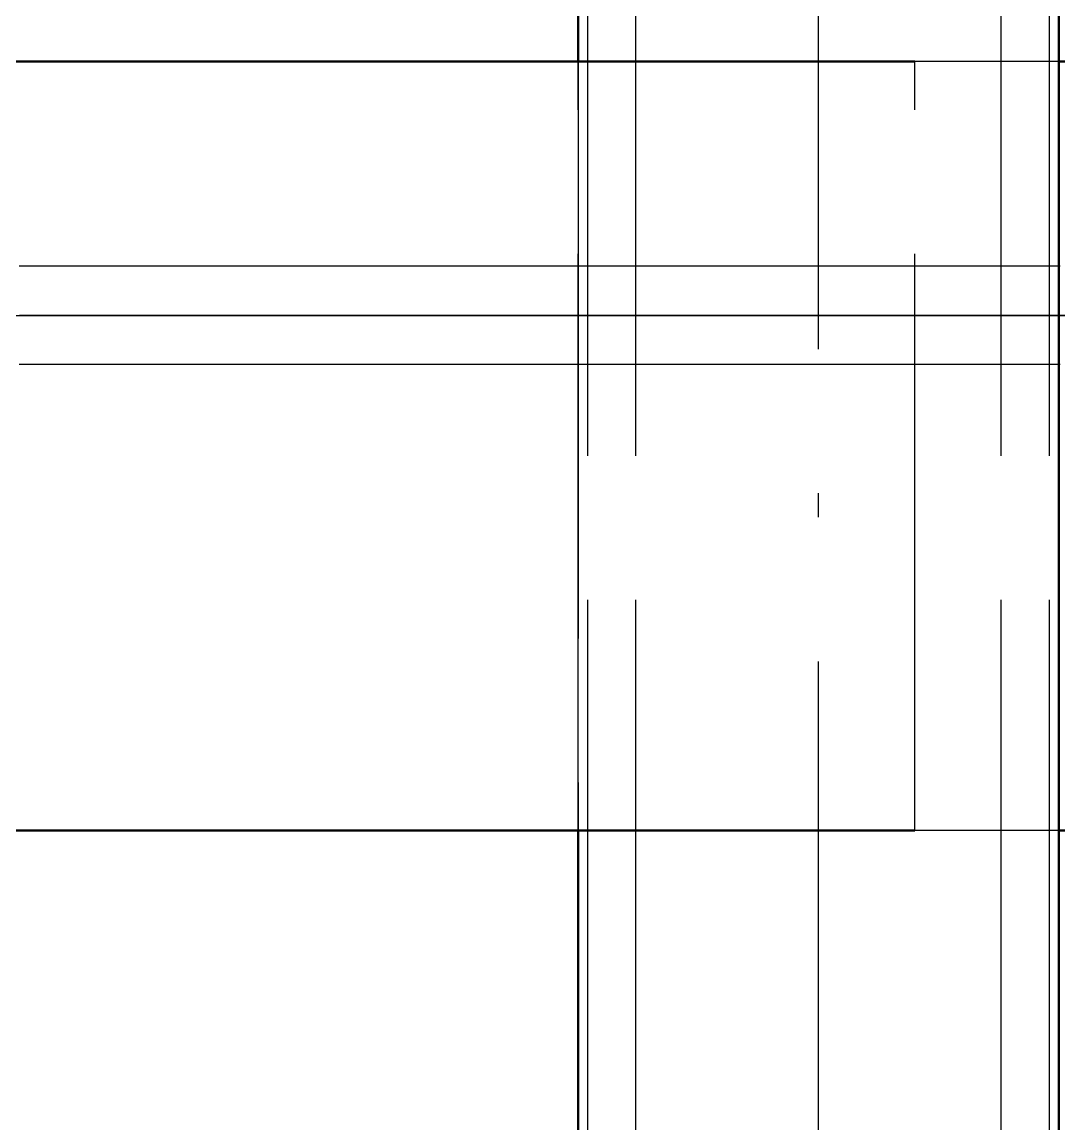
# Model space of a CAD drawing. Header units: millimetres. Extents: x 0 to 594, y 0 to 420.
# Drawn here: x 218.66 to 224.05, y 340.09 to 345.83 of the extents above; entities that cross this region are included whole.
import ezdxf

# ---------------------------------------------------------------- set-up
doc = ezdxf.new("R2010")
doc.units = ezdxf.units.MM
doc.linetypes.add('ISO02-TRAZOS', pattern=[3.75, 3, -0.75])
doc.linetypes.add('ISO04-TRAZO-PUNTO', pattern=[7.625, 6, -0.75, 0.125, -0.75])
for name, color, linetype, lineweight in [('01-VISIBLE', 7, 'CONTINUOUS', 50), ('02-OCULTA', 4, 'ISO02-TRAZOS', 25), ('03-EJE', 1, 'ISO04-TRAZO-PUNTO', 25)]:
    doc.layers.add(name, color=color, linetype=linetype, lineweight=lineweight)

msp = doc.modelspace()

# ---------------------------------------------------------------- linework, layer by layer
at = {"layer": '01-VISIBLE'}
for p, q in [((221.55, 357.758), (221.55, 345.62)), ((224.05, 357.758), (224.05, 313.7)), ((223.3, 345.62), (182.5, 345.62)), ((223.3, 341.62), (182.5, 341.62)), ((221.55, 341.62), (221.55, 313.7))]:
    msp.add_line(p, q, dxfattribs=at)
for points in [[(224.05, 345.62), (224.1, 345.62)], [(224.05, 341.62), (224.1, 341.62)]]:
    msp.add_lwpolyline(points, dxfattribs=at)
at = {"layer": '02-OCULTA'}
for p, q in [((221.6, 257.32), (221.6, 358.898)), ((221.85, 257.32), (221.85, 358.898)), ((223.75, 257.32), (223.75, 358.898)), ((224, 257.32), (224, 358.898)), ((221.55, 345.62), (182.5, 345.62)), ((221.55, 345.62), (182.5, 345.62)), ((223.3, 345.62), (182.5, 345.62)), ((221.55, 345.62), (221.55, 341.62)), ((221.55, 341.62), (221.55, 345.62)), ((221.55, 341.62), (221.55, 345.62)), ((221.55, 341.62), (221.55, 345.62)), ((224.05, 345.62), (221.55, 345.62)), ((221.55, 341.62), (221.55, 345.62)), ((221.55, 341.62), (221.55, 345.62)), ((224.05, 345.62), (221.55, 345.62)), ((221.55, 341.62), (221.55, 345.62)), ((221.55, 345.62), (221.55, 341.62)), ((221.55, 345.62), (221.55, 341.62)), ((224.05, 345.62), (223.3, 345.62)), ((223.3, 341.62), (223.3, 345.62)), ((224.05, 345.62), (223.3, 345.62)), ((223.3, 341.62), (223.3, 345.62)), ((223.3, 341.62), (223.3, 345.62)), ((223.3, 341.62), (223.3, 345.62)), ((224.05, 341.62), (224.05, 345.62)), ((224.05, 341.62), (224.05, 345.62)), ((224.05, 341.62), (224.05, 345.62)), ((224.05, 341.62), (224.05, 345.62)), ((224.05, 341.62), (224.05, 345.62)), ((224.05, 341.62), (224.05, 345.62)), ((224.05, 341.62), (224.05, 345.62)), ((224.05, 341.62), (224.05, 345.62)), ((221.55, 341.62), (182.5, 341.62)), ((223.3, 341.62), (182.5, 341.62)), ((221.55, 341.62), (182.5, 341.62)), ((224.05, 341.62), (221.55, 341.62)), ((224.05, 341.62), (221.55, 341.62)), ((224.05, 341.62), (223.3, 341.62)), ((224.05, 341.62), (223.3, 341.62))]:
    msp.add_line(p, q, dxfattribs=at)
for points in [[(221.55, 345.62), (221.4999, 345.62), (221.4497, 345.62), (221.3996, 345.62), (221.3495, 345.62), (221.2993, 345.62), (221.2492, 345.62), (221.1991, 345.62), (221.1489, 345.62), (221.0988, 345.62), (221.0487, 345.62), (220.9985, 345.62), (220.9484, 345.62), (220.8983, 345.62), (220.8481, 345.62), (220.798, 345.62), (220.7478, 345.62), (220.6977, 345.62), (220.6476, 345.62), (220.5974, 345.62), (220.5473, 345.62), (220.4972, 345.62), (220.447, 345.62), (220.3969, 345.62), (220.3468, 345.62), (220.2966, 345.62), (220.2465, 345.62), (220.1964, 345.62), (220.1462, 345.62), (220.0961, 345.62), (220.046, 345.62), (219.9958, 345.62), (219.9457, 345.62), (219.8956, 345.62), (219.8454, 345.62), (219.7953, 345.62), (219.7452, 345.62), (219.695, 345.62), (219.6449, 345.62), (219.5948, 345.62), (219.5446, 345.62), (219.4945, 345.62), (219.4444, 345.62), (219.3942, 345.62), (219.3441, 345.62), (219.294, 345.62), (219.2438, 345.62), (219.1937, 345.62), (219.1435, 345.62), (219.0934, 345.62), (219.0433, 345.62), (218.9931, 345.62), (218.943, 345.62), (218.8929, 345.62), (218.8427, 345.62), (218.7926, 345.62), (218.7425, 345.62), (218.6923, 345.62), (218.6422, 345.62)], [(221.55, 345.62), (221.5, 345.62), (221.4499, 345.62), (221.3999, 345.62), (221.3499, 345.62), (221.2999, 345.62), (221.2498, 345.62), (221.1998, 345.62), (221.1498, 345.62), (221.0998, 345.62), (221.0497, 345.62), (220.9997, 345.62), (220.9497, 345.62), (220.8996, 345.62), (220.8496, 345.62), (220.7996, 345.62), (220.7496, 345.62), (220.6995, 345.62), (220.6495, 345.62), (220.5995, 345.62), (220.5495, 345.62), (220.4994, 345.62), (220.4494, 345.62), (220.3994, 345.62), (220.3493, 345.62), (220.2993, 345.62), (220.2493, 345.62), (220.1993, 345.62), (220.1492, 345.62), (220.0992, 345.62), (220.0492, 345.62), (219.9992, 345.62), (219.9491, 345.62), (219.8991, 345.62), (219.8491, 345.62), (219.799, 345.62), (219.749, 345.62), (219.699, 345.62), (219.649, 345.62), (219.5989, 345.62), (219.5489, 345.62), (219.4989, 345.62), (219.4488, 345.62), (219.3988, 345.62), (219.3488, 345.62), (219.2988, 345.62), (219.2487, 345.62), (219.1987, 345.62), (219.1487, 345.62), (219.0987, 345.62), (219.0486, 345.62), (218.9986, 345.62), (218.9486, 345.62), (218.8985, 345.62), (218.8485, 345.62), (218.7985, 345.62), (218.7485, 345.62), (218.6984, 345.62), (218.6484, 345.62)], [(218.6484, 345.62), (218.6984, 345.62), (218.7485, 345.62), (218.7985, 345.62), (218.8485, 345.62), (218.8985, 345.62), (218.9486, 345.62), (218.9986, 345.62), (219.0486, 345.62), (219.0987, 345.62), (219.1487, 345.62), (219.1987, 345.62), (219.2487, 345.62), (219.2988, 345.62), (219.3488, 345.62), (219.3988, 345.62), (219.4488, 345.62), (219.4989, 345.62), (219.5489, 345.62), (219.5989, 345.62), (219.649, 345.62), (219.699, 345.62), (219.749, 345.62), (219.799, 345.62), (219.8491, 345.62), (219.8991, 345.62), (219.9491, 345.62), (219.9992, 345.62), (220.0492, 345.62), (220.0992, 345.62), (220.1492, 345.62), (220.1993, 345.62), (220.2493, 345.62), (220.2993, 345.62), (220.3493, 345.62), (220.3994, 345.62), (220.4494, 345.62), (220.4994, 345.62), (220.5495, 345.62), (220.5995, 345.62), (220.6495, 345.62), (220.6995, 345.62), (220.7496, 345.62), (220.7996, 345.62), (220.8496, 345.62), (220.8996, 345.62), (220.9497, 345.62), (220.9997, 345.62), (221.0497, 345.62), (221.0998, 345.62), (221.1498, 345.62), (221.1998, 345.62), (221.2498, 345.62), (221.2999, 345.62), (221.3499, 345.62), (221.3999, 345.62), (221.4499, 345.62), (221.5, 345.62), (221.55, 345.62)], [(218.65, 345.62), (218.7, 345.62), (218.75, 345.62), (218.8, 345.62), (218.85, 345.62), (218.9, 345.62), (218.95, 345.62), (219, 345.62), (219.05, 345.62), (219.1, 345.62), (219.15, 345.62), (219.2, 345.62), (219.25, 345.62), (219.3, 345.62), (219.35, 345.62), (219.4, 345.62), (219.45, 345.62), (219.5, 345.62), (219.55, 345.62), (219.6, 345.62), (219.65, 345.62), (219.7, 345.62), (219.75, 345.62), (219.8, 345.62), (219.85, 345.62), (219.9, 345.62), (219.95, 345.62), (220, 345.62), (220.05, 345.62), (220.1, 345.62), (220.15, 345.62), (220.2, 345.62), (220.25, 345.62), (220.3, 345.62), (220.35, 345.62), (220.4, 345.62), (220.45, 345.62), (220.5, 345.62), (220.55, 345.62), (220.6, 345.62), (220.65, 345.62), (220.7, 345.62), (220.75, 345.62), (220.8, 345.62), (220.85, 345.62), (220.9, 345.62), (220.95, 345.62), (221, 345.62), (221.05, 345.62), (221.1, 345.62), (221.15, 345.62), (221.2, 345.62), (221.25, 345.62), (221.3, 345.62), (221.35, 345.62), (221.4, 345.62), (221.45, 345.62), (221.5, 345.62), (221.55, 345.62)], [(222.8, 344.556), (222.7499, 344.556), (222.6998, 344.556), (222.6497, 344.556), (222.5996, 344.556), (222.5495, 344.556), (222.4994, 344.556), (222.4493, 344.556), (222.3992, 344.556), (222.3491, 344.556), (222.299, 344.556), (222.2489, 344.556), (222.1988, 344.556), (222.1487, 344.556), (222.0985, 344.556), (222.0484, 344.556), (221.9983, 344.556), (221.9482, 344.556), (221.8981, 344.556), (221.848, 344.556), (221.7979, 344.556), (221.7478, 344.556), (221.6977, 344.556), (221.6476, 344.556), (221.5975, 344.556), (221.5474, 344.556), (221.4973, 344.556), (221.4472, 344.556), (221.3971, 344.556), (221.347, 344.556), (221.2969, 344.556), (221.2468, 344.556), (221.1967, 344.556), (221.1466, 344.556), (221.0965, 344.556), (221.0464, 344.556), (220.9963, 344.556), (220.9462, 344.556), (220.8961, 344.556), (220.846, 344.556), (220.7959, 344.556), (220.7458, 344.556), (220.6956, 344.556), (220.6455, 344.556), (220.5954, 344.556), (220.5453, 344.556), (220.4952, 344.556), (220.4451, 344.556), (220.395, 344.556), (220.3449, 344.556), (220.2948, 344.556), (220.2447, 344.556), (220.1946, 344.556), (220.1445, 344.556), (220.0944, 344.556), (220.0443, 344.556), (219.9942, 344.556), (219.9441, 344.556), (219.894, 344.556), (219.8439, 344.556), (219.7938, 344.556), (219.7437, 344.556), (219.6936, 344.556), (219.6435, 344.556), (219.5934, 344.556), (219.5433, 344.556), (219.4932, 344.556), (219.4431, 344.556), (219.393, 344.556), (219.3428, 344.556), (219.2927, 344.556), (219.2426, 344.556), (219.1925, 344.556), (219.1424, 344.556), (219.0923, 344.556), (219.0422, 344.556), (218.9921, 344.556), (218.942, 344.556), (218.8919, 344.556), (218.8418, 344.556), (218.7917, 344.556), (218.7416, 344.556), (218.6915, 344.556), (218.6414, 344.556)], [(224.0571, 344.556), (223.9604, 344.556), (223.8637, 344.556), (223.767, 344.556), (223.6703, 344.556), (223.5736, 344.556), (223.4769, 344.556), (223.3802, 344.556), (223.2835, 344.556), (223.1868, 344.556), (223.0901, 344.556), (222.9934, 344.556), (222.8967, 344.556), (222.8, 344.556), (222.7033, 344.556), (222.6066, 344.556), (222.5099, 344.556), (222.4132, 344.556), (222.3165, 344.556), (222.2198, 344.556), (222.1231, 344.556), (222.0264, 344.556), (221.9297, 344.556), (221.833, 344.556), (221.7363, 344.556), (221.6396, 344.556), (221.5429, 344.556), (221.4462, 344.556), (221.3495, 344.556), (221.2528, 344.556), (221.1561, 344.556), (221.0594, 344.556), (220.9627, 344.556), (220.866, 344.556), (220.7693, 344.556), (220.6726, 344.556), (220.5759, 344.556), (220.4792, 344.556), (220.3825, 344.556), (220.2858, 344.556), (220.1891, 344.556), (220.0924, 344.556), (219.9957, 344.556), (219.899, 344.556), (219.8023, 344.556), (219.7056, 344.556), (219.6089, 344.556), (219.5122, 344.556), (219.4155, 344.556), (219.3188, 344.556), (219.2221, 344.556), (219.1254, 344.556), (219.0287, 344.556), (218.932, 344.556), (218.8353, 344.556), (218.7386, 344.556), (218.6419, 344.556)], [(224.0526, 344.556), (224.0025, 344.556), (223.9524, 344.556), (223.9023, 344.556), (223.8522, 344.556), (223.8021, 344.556), (223.752, 344.556), (223.7019, 344.556), (223.6518, 344.556), (223.6017, 344.556), (223.5516, 344.556), (223.5015, 344.556), (223.4513, 344.556), (223.4012, 344.556), (223.3511, 344.556), (223.301, 344.556), (223.2509, 344.556), (223.2008, 344.556), (223.1507, 344.556), (223.1006, 344.556), (223.0505, 344.556), (223.0004, 344.556), (222.9503, 344.556), (222.9002, 344.556), (222.8501, 344.556), (222.8, 344.556)], [(218.5804, 344.3), (218.6763, 344.3), (218.7722, 344.3), (218.8681, 344.3), (218.964, 344.3), (219.0599, 344.3), (219.1558, 344.3), (219.2517, 344.3), (219.3476, 344.3), (219.4435, 344.3), (219.5394, 344.3), (219.6353, 344.3), (219.7312, 344.3), (219.8271, 344.3), (219.923, 344.3), (220.0189, 344.3), (220.1148, 344.3), (220.2107, 344.3), (220.3066, 344.3), (220.4025, 344.3), (220.4984, 344.3), (220.5943, 344.3), (220.6902, 344.3), (220.7861, 344.3), (220.882, 344.3), (220.9779, 344.3), (221.0738, 344.3), (221.1697, 344.3), (221.2656, 344.3), (221.3615, 344.3), (221.4574, 344.3), (221.5533, 344.3), (221.6492, 344.3), (221.7451, 344.3), (221.841, 344.3), (221.9369, 344.3), (222.0328, 344.3), (222.1287, 344.3), (222.2246, 344.3), (222.3205, 344.3), (222.4164, 344.3), (222.5123, 344.3), (222.6082, 344.3), (222.7041, 344.3), (222.8, 344.3), (222.8959, 344.3), (222.9918, 344.3), (223.0877, 344.3), (223.1836, 344.3), (223.2795, 344.3), (223.3754, 344.3), (223.4713, 344.3), (223.5672, 344.3), (223.6631, 344.3), (223.759, 344.3), (223.8549, 344.3), (223.9508, 344.3), (224.0467, 344.3), (224.1426, 344.3)], [(218.5804, 344.3), (218.6763, 344.3), (218.7722, 344.3), (218.8681, 344.3), (218.964, 344.3), (219.0599, 344.3), (219.1558, 344.3), (219.2517, 344.3), (219.3476, 344.3), (219.4435, 344.3), (219.5394, 344.3), (219.6353, 344.3), (219.7312, 344.3), (219.8271, 344.3), (219.923, 344.3), (220.0189, 344.3), (220.1148, 344.3), (220.2107, 344.3), (220.3066, 344.3), (220.4025, 344.3), (220.4984, 344.3), (220.5943, 344.3), (220.6902, 344.3), (220.7861, 344.3), (220.882, 344.3), (220.9779, 344.3), (221.0738, 344.3), (221.1697, 344.3), (221.2656, 344.3), (221.3615, 344.3), (221.4574, 344.3), (221.5533, 344.3), (221.6492, 344.3), (221.7451, 344.3), (221.841, 344.3), (221.9369, 344.3), (222.0328, 344.3), (222.1287, 344.3), (222.2246, 344.3), (222.3205, 344.3), (222.4164, 344.3), (222.5123, 344.3), (222.6082, 344.3), (222.7041, 344.3), (222.8, 344.3), (222.8959, 344.3), (222.9918, 344.3), (223.0877, 344.3), (223.1836, 344.3), (223.2795, 344.3), (223.3754, 344.3), (223.4713, 344.3), (223.5672, 344.3), (223.6631, 344.3), (223.759, 344.3), (223.8549, 344.3), (223.9508, 344.3), (224.0467, 344.3), (224.1426, 344.3)], [(218.6075, 344.3), (218.705, 344.3), (218.8025, 344.3), (218.9, 344.3), (218.9975, 344.3), (219.095, 344.3), (219.1925, 344.3), (219.29, 344.3), (219.3875, 344.3), (219.485, 344.3), (219.5825, 344.3), (219.68, 344.3), (219.7775, 344.3), (219.875, 344.3), (219.9725, 344.3), (220.07, 344.3), (220.1675, 344.3), (220.265, 344.3), (220.3625, 344.3), (220.46, 344.3), (220.5575, 344.3), (220.655, 344.3), (220.7525, 344.3), (220.85, 344.3), (220.9475, 344.3), (221.045, 344.3), (221.1425, 344.3), (221.24, 344.3), (221.3375, 344.3), (221.435, 344.3), (221.5325, 344.3), (221.63, 344.3), (221.7275, 344.3), (221.825, 344.3), (221.9225, 344.3), (222.02, 344.3), (222.1175, 344.3), (222.215, 344.3), (222.3125, 344.3), (222.41, 344.3), (222.5075, 344.3), (222.605, 344.3), (222.7025, 344.3), (222.8, 344.3), (222.8975, 344.3), (222.995, 344.3), (223.0925, 344.3), (223.19, 344.3), (223.2875, 344.3), (223.385, 344.3), (223.4825, 344.3), (223.58, 344.3), (223.6775, 344.3), (223.775, 344.3), (223.8725, 344.3), (223.97, 344.3), (224.0675, 344.3)], [(218.6075, 344.3), (218.705, 344.3), (218.8025, 344.3), (218.9, 344.3), (218.9975, 344.3), (219.095, 344.3), (219.1925, 344.3), (219.29, 344.3), (219.3875, 344.3), (219.485, 344.3), (219.5825, 344.3), (219.68, 344.3), (219.7775, 344.3), (219.875, 344.3), (219.9725, 344.3), (220.07, 344.3), (220.1675, 344.3), (220.265, 344.3), (220.3625, 344.3), (220.46, 344.3), (220.5575, 344.3), (220.655, 344.3), (220.7525, 344.3), (220.85, 344.3), (220.9475, 344.3), (221.045, 344.3), (221.1425, 344.3), (221.24, 344.3), (221.3375, 344.3), (221.435, 344.3), (221.5325, 344.3), (221.63, 344.3), (221.7275, 344.3), (221.825, 344.3), (221.9225, 344.3), (222.02, 344.3), (222.1175, 344.3), (222.215, 344.3), (222.3125, 344.3), (222.41, 344.3), (222.5075, 344.3), (222.605, 344.3), (222.7025, 344.3), (222.8, 344.3), (222.8975, 344.3), (222.995, 344.3), (223.0925, 344.3), (223.19, 344.3), (223.2875, 344.3), (223.385, 344.3), (223.4825, 344.3), (223.58, 344.3), (223.6775, 344.3), (223.775, 344.3), (223.8725, 344.3), (223.97, 344.3), (224.0675, 344.3)], [(222.8, 344.3), (222.7499, 344.3), (222.6998, 344.3), (222.6498, 344.3), (222.5997, 344.3), (222.5496, 344.3), (222.4995, 344.3), (222.4495, 344.3), (222.3994, 344.3), (222.3493, 344.3), (222.2992, 344.3), (222.2491, 344.3), (222.1991, 344.3), (222.149, 344.3), (222.0989, 344.3), (222.0488, 344.3), (221.9987, 344.3), (221.9487, 344.3), (221.8986, 344.3), (221.8485, 344.3), (221.7984, 344.3), (221.7484, 344.3), (221.6983, 344.3), (221.6482, 344.3), (221.5981, 344.3), (221.548, 344.3), (221.498, 344.3), (221.4479, 344.3), (221.3978, 344.3), (221.3477, 344.3), (221.2977, 344.3), (221.2476, 344.3), (221.1975, 344.3), (221.1474, 344.3), (221.0973, 344.3), (221.0473, 344.3), (220.9972, 344.3), (220.9471, 344.3), (220.897, 344.3), (220.8469, 344.3), (220.7969, 344.3), (220.7468, 344.3), (220.6967, 344.3), (220.6466, 344.3), (220.5966, 344.3), (220.5465, 344.3), (220.4964, 344.3), (220.4463, 344.3), (220.3962, 344.3), (220.3462, 344.3), (220.2961, 344.3), (220.246, 344.3), (220.1959, 344.3), (220.1458, 344.3), (220.0958, 344.3), (220.0457, 344.3), (219.9956, 344.3), (219.9455, 344.3), (219.8955, 344.3), (219.8454, 344.3), (219.7953, 344.3), (219.7452, 344.3), (219.6951, 344.3), (219.6451, 344.3), (219.595, 344.3), (219.5449, 344.3), (219.4948, 344.3), (219.4448, 344.3), (219.3947, 344.3), (219.3446, 344.3), (219.2945, 344.3), (219.2444, 344.3), (219.1944, 344.3), (219.1443, 344.3), (219.0942, 344.3), (219.0441, 344.3), (218.994, 344.3), (218.944, 344.3), (218.8939, 344.3), (218.8438, 344.3), (218.7937, 344.3), (218.7437, 344.3), (218.6936, 344.3), (218.6435, 344.3)], [(222.8, 344.3), (222.7499, 344.3), (222.6998, 344.3), (222.6498, 344.3), (222.5997, 344.3), (222.5496, 344.3), (222.4995, 344.3), (222.4495, 344.3), (222.3994, 344.3), (222.3493, 344.3), (222.2992, 344.3), (222.2491, 344.3), (222.1991, 344.3), (222.149, 344.3), (222.0989, 344.3), (222.0488, 344.3), (221.9987, 344.3), (221.9487, 344.3), (221.8986, 344.3), (221.8485, 344.3), (221.7984, 344.3), (221.7484, 344.3), (221.6983, 344.3), (221.6482, 344.3), (221.5981, 344.3), (221.548, 344.3), (221.498, 344.3), (221.4479, 344.3), (221.3978, 344.3), (221.3477, 344.3), (221.2977, 344.3), (221.2476, 344.3), (221.1975, 344.3), (221.1474, 344.3), (221.0973, 344.3), (221.0473, 344.3), (220.9972, 344.3), (220.9471, 344.3), (220.897, 344.3), (220.8469, 344.3), (220.7969, 344.3), (220.7468, 344.3), (220.6967, 344.3), (220.6466, 344.3), (220.5966, 344.3), (220.5465, 344.3), (220.4964, 344.3), (220.4463, 344.3), (220.3962, 344.3), (220.3462, 344.3), (220.2961, 344.3), (220.246, 344.3), (220.1959, 344.3), (220.1458, 344.3), (220.0958, 344.3), (220.0457, 344.3), (219.9956, 344.3), (219.9455, 344.3), (219.8955, 344.3), (219.8454, 344.3), (219.7953, 344.3), (219.7452, 344.3), (219.6951, 344.3), (219.6451, 344.3), (219.595, 344.3), (219.5449, 344.3), (219.4948, 344.3), (219.4448, 344.3), (219.3947, 344.3), (219.3446, 344.3), (219.2945, 344.3), (219.2444, 344.3), (219.1944, 344.3), (219.1443, 344.3), (219.0942, 344.3), (219.0441, 344.3), (218.994, 344.3), (218.944, 344.3), (218.8939, 344.3), (218.8438, 344.3), (218.7937, 344.3), (218.7437, 344.3), (218.6936, 344.3), (218.6435, 344.3)], [(222.8, 344.3), (222.75, 344.3), (222.7, 344.3), (222.65, 344.3), (222.6, 344.3), (222.55, 344.3), (222.5, 344.3), (222.45, 344.3), (222.4, 344.3), (222.35, 344.3), (222.3, 344.3), (222.25, 344.3), (222.2, 344.3), (222.15, 344.3), (222.1, 344.3), (222.05, 344.3), (222, 344.3), (221.95, 344.3), (221.9, 344.3), (221.85, 344.3), (221.8, 344.3), (221.75, 344.3), (221.7, 344.3), (221.65, 344.3), (221.6, 344.3), (221.55, 344.3), (221.5, 344.3), (221.45, 344.3), (221.4, 344.3), (221.35, 344.3), (221.3, 344.3), (221.25, 344.3), (221.2, 344.3), (221.15, 344.3), (221.1, 344.3), (221.05, 344.3), (221, 344.3), (220.95, 344.3), (220.9, 344.3), (220.85, 344.3), (220.8, 344.3), (220.75, 344.3), (220.7, 344.3), (220.65, 344.3), (220.6, 344.3), (220.55, 344.3), (220.5, 344.3), (220.45, 344.3), (220.4, 344.3), (220.35, 344.3), (220.3, 344.3), (220.25, 344.3), (220.2, 344.3), (220.15, 344.3), (220.1, 344.3), (220.05, 344.3), (220, 344.3), (219.95, 344.3), (219.9, 344.3), (219.85, 344.3), (219.8, 344.3), (219.75, 344.3), (219.7, 344.3), (219.65, 344.3), (219.6, 344.3), (219.55, 344.3), (219.5, 344.3), (219.45, 344.3), (219.4, 344.3), (219.35, 344.3), (219.3, 344.3), (219.25, 344.3), (219.2, 344.3), (219.15, 344.3), (219.1, 344.3), (219.05, 344.3), (219, 344.3), (218.95, 344.3), (218.9, 344.3), (218.85, 344.3), (218.8, 344.3), (218.75, 344.3), (218.7, 344.3), (218.65, 344.3)], [(222.8, 344.3), (222.75, 344.3), (222.7, 344.3), (222.65, 344.3), (222.6, 344.3), (222.55, 344.3), (222.5, 344.3), (222.45, 344.3), (222.4, 344.3), (222.35, 344.3), (222.3, 344.3), (222.25, 344.3), (222.2, 344.3), (222.15, 344.3), (222.1, 344.3), (222.05, 344.3), (222, 344.3), (221.95, 344.3), (221.9, 344.3), (221.85, 344.3), (221.8, 344.3), (221.75, 344.3), (221.7, 344.3), (221.65, 344.3), (221.6, 344.3), (221.55, 344.3), (221.5, 344.3), (221.45, 344.3), (221.4, 344.3), (221.35, 344.3), (221.3, 344.3), (221.25, 344.3), (221.2, 344.3), (221.15, 344.3), (221.1, 344.3), (221.05, 344.3), (221, 344.3), (220.95, 344.3), (220.9, 344.3), (220.85, 344.3), (220.8, 344.3), (220.75, 344.3), (220.7, 344.3), (220.65, 344.3), (220.6, 344.3), (220.55, 344.3), (220.5, 344.3), (220.45, 344.3), (220.4, 344.3), (220.35, 344.3), (220.3, 344.3), (220.25, 344.3), (220.2, 344.3), (220.15, 344.3), (220.1, 344.3), (220.05, 344.3), (220, 344.3), (219.95, 344.3), (219.9, 344.3), (219.85, 344.3), (219.8, 344.3), (219.75, 344.3), (219.7, 344.3), (219.65, 344.3), (219.6, 344.3), (219.55, 344.3), (219.5, 344.3), (219.45, 344.3), (219.4, 344.3), (219.35, 344.3), (219.3, 344.3), (219.25, 344.3), (219.2, 344.3), (219.15, 344.3), (219.1, 344.3), (219.05, 344.3), (219, 344.3), (218.95, 344.3), (218.9, 344.3), (218.85, 344.3), (218.8, 344.3), (218.75, 344.3), (218.7, 344.3), (218.65, 344.3)], [(224.1, 344.3), (224.05, 344.3), (224, 344.3), (223.95, 344.3), (223.9, 344.3), (223.85, 344.3), (223.8, 344.3), (223.75, 344.3), (223.7, 344.3), (223.65, 344.3), (223.6, 344.3), (223.55, 344.3), (223.5, 344.3), (223.45, 344.3), (223.4, 344.3), (223.35, 344.3), (223.3, 344.3), (223.25, 344.3), (223.2, 344.3), (223.15, 344.3), (223.1, 344.3), (223.05, 344.3), (223, 344.3), (222.95, 344.3), (222.9, 344.3), (222.85, 344.3), (222.8, 344.3)], [(224.052, 344.3), (224.0019, 344.3), (223.9518, 344.3), (223.9017, 344.3), (223.8516, 344.3), (223.8016, 344.3), (223.7515, 344.3), (223.7014, 344.3), (223.6513, 344.3), (223.6013, 344.3), (223.5512, 344.3), (223.5011, 344.3), (223.451, 344.3), (223.4009, 344.3), (223.3509, 344.3), (223.3008, 344.3), (223.2507, 344.3), (223.2006, 344.3), (223.1505, 344.3), (223.1005, 344.3), (223.0504, 344.3), (223.0003, 344.3), (222.9502, 344.3), (222.9002, 344.3), (222.8501, 344.3), (222.8, 344.3)], [(224.1, 344.3), (224.05, 344.3), (224, 344.3), (223.95, 344.3), (223.9, 344.3), (223.85, 344.3), (223.8, 344.3), (223.75, 344.3), (223.7, 344.3), (223.65, 344.3), (223.6, 344.3), (223.55, 344.3), (223.5, 344.3), (223.45, 344.3), (223.4, 344.3), (223.35, 344.3), (223.3, 344.3), (223.25, 344.3), (223.2, 344.3), (223.15, 344.3), (223.1, 344.3), (223.05, 344.3), (223, 344.3), (222.95, 344.3), (222.9, 344.3), (222.85, 344.3), (222.8, 344.3)], [(224.052, 344.3), (224.0019, 344.3), (223.9518, 344.3), (223.9017, 344.3), (223.8516, 344.3), (223.8016, 344.3), (223.7515, 344.3), (223.7014, 344.3), (223.6513, 344.3), (223.6013, 344.3), (223.5512, 344.3), (223.5011, 344.3), (223.451, 344.3), (223.4009, 344.3), (223.3509, 344.3), (223.3008, 344.3), (223.2507, 344.3), (223.2006, 344.3), (223.1505, 344.3), (223.1005, 344.3), (223.0504, 344.3), (223.0003, 344.3), (222.9502, 344.3), (222.9002, 344.3), (222.8501, 344.3), (222.8, 344.3)], [(222.8, 344.044), (222.7499, 344.044), (222.6998, 344.044), (222.6497, 344.044), (222.5996, 344.044), (222.5495, 344.044), (222.4994, 344.044), (222.4493, 344.044), (222.3992, 344.044), (222.3491, 344.044), (222.299, 344.044), (222.2489, 344.044), (222.1988, 344.044), (222.1487, 344.044), (222.0985, 344.044), (222.0484, 344.044), (221.9983, 344.044), (221.9482, 344.044), (221.8981, 344.044), (221.848, 344.044), (221.7979, 344.044), (221.7478, 344.044), (221.6977, 344.044), (221.6476, 344.044), (221.5975, 344.044), (221.5474, 344.044), (221.4973, 344.044), (221.4472, 344.044), (221.3971, 344.044), (221.347, 344.044), (221.2969, 344.044), (221.2468, 344.044), (221.1967, 344.044), (221.1466, 344.044), (221.0965, 344.044), (221.0464, 344.044), (220.9963, 344.044), (220.9462, 344.044), (220.8961, 344.044), (220.846, 344.044), (220.7959, 344.044), (220.7458, 344.044), (220.6956, 344.044), (220.6455, 344.044), (220.5954, 344.044), (220.5453, 344.044), (220.4952, 344.044), (220.4451, 344.044), (220.395, 344.044), (220.3449, 344.044), (220.2948, 344.044), (220.2447, 344.044), (220.1946, 344.044), (220.1445, 344.044), (220.0944, 344.044), (220.0443, 344.044), (219.9942, 344.044), (219.9441, 344.044), (219.894, 344.044), (219.8439, 344.044), (219.7938, 344.044), (219.7437, 344.044), (219.6936, 344.044), (219.6435, 344.044), (219.5934, 344.044), (219.5433, 344.044), (219.4932, 344.044), (219.4431, 344.044), (219.393, 344.044), (219.3428, 344.044), (219.2927, 344.044), (219.2426, 344.044), (219.1925, 344.044), (219.1424, 344.044), (219.0923, 344.044), (219.0422, 344.044), (218.9921, 344.044), (218.942, 344.044), (218.8919, 344.044), (218.8418, 344.044), (218.7917, 344.044), (218.7416, 344.044), (218.6915, 344.044), (218.6414, 344.044)], [(224.0571, 344.044), (223.9604, 344.044), (223.8637, 344.044), (223.767, 344.044), (223.6703, 344.044), (223.5736, 344.044), (223.4769, 344.044), (223.3802, 344.044), (223.2835, 344.044), (223.1868, 344.044), (223.0901, 344.044), (222.9934, 344.044), (222.8967, 344.044), (222.8, 344.044), (222.7033, 344.044), (222.6066, 344.044), (222.5099, 344.044), (222.4132, 344.044), (222.3165, 344.044), (222.2198, 344.044), (222.1231, 344.044), (222.0264, 344.044), (221.9297, 344.044), (221.833, 344.044), (221.7363, 344.044), (221.6396, 344.044), (221.5429, 344.044), (221.4462, 344.044), (221.3495, 344.044), (221.2528, 344.044), (221.1561, 344.044), (221.0594, 344.044), (220.9627, 344.044), (220.866, 344.044), (220.7693, 344.044), (220.6726, 344.044), (220.5759, 344.044), (220.4792, 344.044), (220.3825, 344.044), (220.2858, 344.044), (220.1891, 344.044), (220.0924, 344.044), (219.9957, 344.044), (219.899, 344.044), (219.8023, 344.044), (219.7056, 344.044), (219.6089, 344.044), (219.5122, 344.044), (219.4155, 344.044), (219.3188, 344.044), (219.2221, 344.044), (219.1254, 344.044), (219.0287, 344.044), (218.932, 344.044), (218.8353, 344.044), (218.7386, 344.044), (218.6419, 344.044)], [(224.0526, 344.044), (224.0025, 344.044), (223.9524, 344.044), (223.9023, 344.044), (223.8522, 344.044), (223.8021, 344.044), (223.752, 344.044), (223.7019, 344.044), (223.6518, 344.044), (223.6017, 344.044), (223.5516, 344.044), (223.5015, 344.044), (223.4513, 344.044), (223.4012, 344.044), (223.3511, 344.044), (223.301, 344.044), (223.2509, 344.044), (223.2008, 344.044), (223.1507, 344.044), (223.1006, 344.044), (223.0505, 344.044), (223.0004, 344.044), (222.9503, 344.044), (222.9002, 344.044), (222.8501, 344.044), (222.8, 344.044)], [(221.55, 341.62), (221.4999, 341.62), (221.4497, 341.62), (221.3996, 341.62), (221.3495, 341.62), (221.2993, 341.62), (221.2492, 341.62), (221.1991, 341.62), (221.1489, 341.62), (221.0988, 341.62), (221.0487, 341.62), (220.9985, 341.62), (220.9484, 341.62), (220.8983, 341.62), (220.8481, 341.62), (220.798, 341.62), (220.7478, 341.62), (220.6977, 341.62), (220.6476, 341.62), (220.5974, 341.62), (220.5473, 341.62), (220.4972, 341.62), (220.447, 341.62), (220.3969, 341.62), (220.3468, 341.62), (220.2966, 341.62), (220.2465, 341.62), (220.1964, 341.62), (220.1462, 341.62), (220.0961, 341.62), (220.046, 341.62), (219.9958, 341.62), (219.9457, 341.62), (219.8956, 341.62), (219.8454, 341.62), (219.7953, 341.62), (219.7452, 341.62), (219.695, 341.62), (219.6449, 341.62), (219.5948, 341.62), (219.5446, 341.62), (219.4945, 341.62), (219.4444, 341.62), (219.3942, 341.62), (219.3441, 341.62), (219.294, 341.62), (219.2438, 341.62), (219.1937, 341.62), (219.1435, 341.62), (219.0934, 341.62), (219.0433, 341.62), (218.9931, 341.62), (218.943, 341.62), (218.8929, 341.62), (218.8427, 341.62), (218.7926, 341.62), (218.7425, 341.62), (218.6923, 341.62), (218.6422, 341.62)], [(221.55, 341.62), (221.5, 341.62), (221.4499, 341.62), (221.3999, 341.62), (221.3499, 341.62), (221.2999, 341.62), (221.2498, 341.62), (221.1998, 341.62), (221.1498, 341.62), (221.0998, 341.62), (221.0497, 341.62), (220.9997, 341.62), (220.9497, 341.62), (220.8996, 341.62), (220.8496, 341.62), (220.7996, 341.62), (220.7496, 341.62), (220.6995, 341.62), (220.6495, 341.62), (220.5995, 341.62), (220.5495, 341.62), (220.4994, 341.62), (220.4494, 341.62), (220.3994, 341.62), (220.3493, 341.62), (220.2993, 341.62), (220.2493, 341.62), (220.1993, 341.62), (220.1492, 341.62), (220.0992, 341.62), (220.0492, 341.62), (219.9992, 341.62), (219.9491, 341.62), (219.8991, 341.62), (219.8491, 341.62), (219.799, 341.62), (219.749, 341.62), (219.699, 341.62), (219.649, 341.62), (219.5989, 341.62), (219.5489, 341.62), (219.4989, 341.62), (219.4488, 341.62), (219.3988, 341.62), (219.3488, 341.62), (219.2988, 341.62), (219.2487, 341.62), (219.1987, 341.62), (219.1487, 341.62), (219.0987, 341.62), (219.0486, 341.62), (218.9986, 341.62), (218.9486, 341.62), (218.8985, 341.62), (218.8485, 341.62), (218.7985, 341.62), (218.7485, 341.62), (218.6984, 341.62), (218.6484, 341.62)], [(218.6484, 341.62), (218.6984, 341.62), (218.7485, 341.62), (218.7985, 341.62), (218.8485, 341.62), (218.8985, 341.62), (218.9486, 341.62), (218.9986, 341.62), (219.0486, 341.62), (219.0987, 341.62), (219.1487, 341.62), (219.1987, 341.62), (219.2487, 341.62), (219.2988, 341.62), (219.3488, 341.62), (219.3988, 341.62), (219.4488, 341.62), (219.4989, 341.62), (219.5489, 341.62), (219.5989, 341.62), (219.649, 341.62), (219.699, 341.62), (219.749, 341.62), (219.799, 341.62), (219.8491, 341.62), (219.8991, 341.62), (219.9491, 341.62), (219.9992, 341.62), (220.0492, 341.62), (220.0992, 341.62), (220.1492, 341.62), (220.1993, 341.62), (220.2493, 341.62), (220.2993, 341.62), (220.3493, 341.62), (220.3994, 341.62), (220.4494, 341.62), (220.4994, 341.62), (220.5495, 341.62), (220.5995, 341.62), (220.6495, 341.62), (220.6995, 341.62), (220.7496, 341.62), (220.7996, 341.62), (220.8496, 341.62), (220.8996, 341.62), (220.9497, 341.62), (220.9997, 341.62), (221.0497, 341.62), (221.0998, 341.62), (221.1498, 341.62), (221.1998, 341.62), (221.2498, 341.62), (221.2999, 341.62), (221.3499, 341.62), (221.3999, 341.62), (221.4499, 341.62), (221.5, 341.62), (221.55, 341.62)], [(218.65, 341.62), (218.7, 341.62), (218.75, 341.62), (218.8, 341.62), (218.85, 341.62), (218.9, 341.62), (218.95, 341.62), (219, 341.62), (219.05, 341.62), (219.1, 341.62), (219.15, 341.62), (219.2, 341.62), (219.25, 341.62), (219.3, 341.62), (219.35, 341.62), (219.4, 341.62), (219.45, 341.62), (219.5, 341.62), (219.55, 341.62), (219.6, 341.62), (219.65, 341.62), (219.7, 341.62), (219.75, 341.62), (219.8, 341.62), (219.85, 341.62), (219.9, 341.62), (219.95, 341.62), (220, 341.62), (220.05, 341.62), (220.1, 341.62), (220.15, 341.62), (220.2, 341.62), (220.25, 341.62), (220.3, 341.62), (220.35, 341.62), (220.4, 341.62), (220.45, 341.62), (220.5, 341.62), (220.55, 341.62), (220.6, 341.62), (220.65, 341.62), (220.7, 341.62), (220.75, 341.62), (220.8, 341.62), (220.85, 341.62), (220.9, 341.62), (220.95, 341.62), (221, 341.62), (221.05, 341.62), (221.1, 341.62), (221.15, 341.62), (221.2, 341.62), (221.25, 341.62), (221.3, 341.62), (221.35, 341.62), (221.4, 341.62), (221.45, 341.62), (221.5, 341.62), (221.55, 341.62)]]:
    msp.add_lwpolyline(points, dxfattribs=at)
at = {"layer": '03-EJE'}
msp.add_line((222.8, 245), (222.8, 365.518), dxfattribs=at)

doc.saveas('drawing.dxf')
